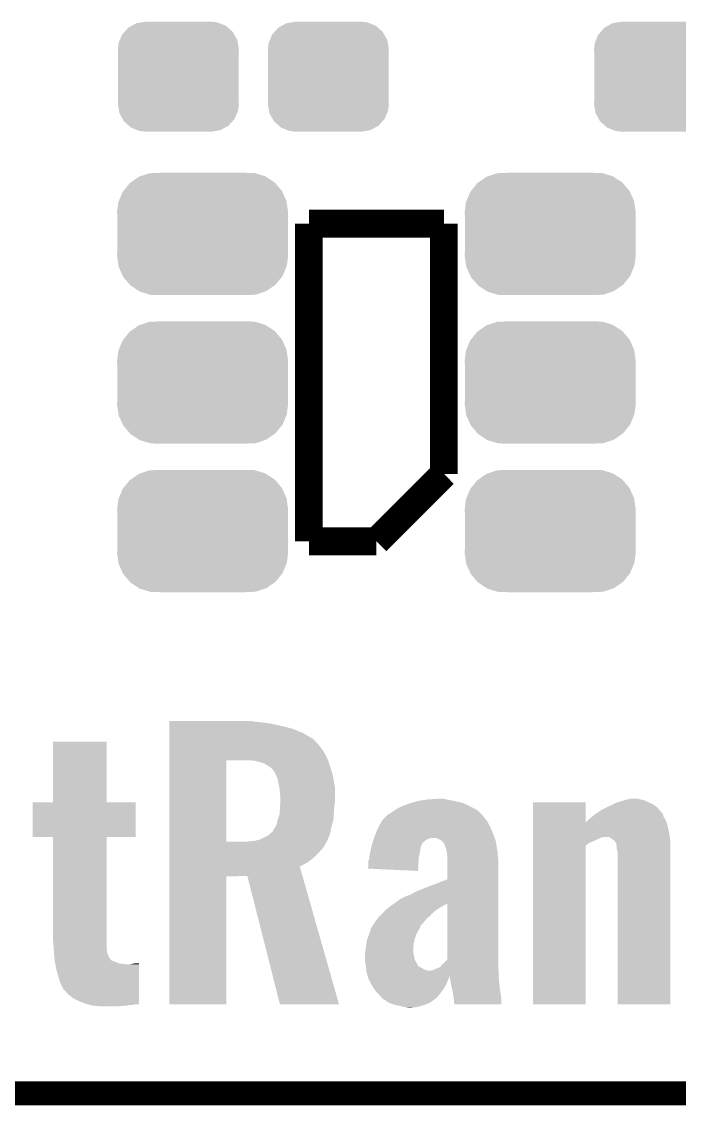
# Model space of a CAD drawing. Extents: x -1.3 to 24.2, y -3.9 to 53.4.
# Drawn here: x 4.59 to 8.8, y -3.89 to 3.04 of the extents above; entities that cross this region are included whole.
import ezdxf

# ---------------------------------------------------------------- set-up
doc = ezdxf.new("R2010")
doc.units = 0
doc.layers.get('0').update_dxf_attribs({"linetype": 'CONTINUOUS'})
for name, color, linetype in [('LIGHT_RANGER_14CLICK_V101_GKO', 10, 'CONTINUOUS'), ('LIGHT_RANGER_14CLICK_V101_GTO', 9, 'CONTINUOUS'), ('LIGHT_RANGER_14CLICK_V101_GTS', 11, 'CONTINUOUS')]:
    doc.layers.add(name, color=color, linetype=linetype)

# ---------------------------------------------------------------- blocks, each defined once
blk = doc.blocks.new('CUSTOM_44')
for points in [[(-0.268438, 0.342124), (-0.233628, 0.347838), (0.2622, 0.342124), (0.247972, 0.347838)], [(-0.233628, 0.347838), (-0.20955, 0.35179), (0.247972, 0.347838), (0.20955, 0.35179)], [(-0.360486, 0.26887), (-0.34504, 0.286174), (0.357822, 0.26887), (0.348152, 0.286174)], [(-0.34504, 0.286174), (-0.320744, 0.31339), (0.348152, 0.286174), (0.317222, 0.31339)], [(-0.320744, 0.31339), (-0.298526, 0.325596), (0.317222, 0.31339), (0.30335, 0.325596)], [(-0.298526, 0.325596), (-0.268438, 0.342124), (0.30335, 0.325596), (0.2622, 0.342124)], [(-0.38735, 0.17526), (-0.383124, 0.213652), (0.38735, 0.17526), (0.380766, 0.213652)], [(-0.383124, 0.213652), (-0.37475, 0.234078), (0.380766, 0.213652), (0.377262, 0.234078)], [(-0.37475, 0.234078), (-0.360486, 0.26887), (0.377262, 0.234078), (0.357822, 0.26887)], [(-0.38608, 0.154124), (-0.38735, 0.17526), (0.38608, 0.154124), (0.38735, 0.17526)], [(-0.38608, -0.154124), (-0.38608, 0.154124), (0.38608, -0.154124), (0.38608, 0.154124)], [(-0.38735, -0.17526), (-0.38608, -0.154124), (0.38735, -0.17526), (0.38608, -0.154124)], [(-0.380764, -0.213652), (-0.38735, -0.17526), (0.383124, -0.213652), (0.38735, -0.17526)], [(-0.377262, -0.234078), (-0.380764, -0.213652), (0.374748, -0.234078), (0.383124, -0.213652)], [(-0.35782, -0.26887), (-0.377262, -0.234078), (0.360486, -0.26887), (0.374748, -0.234078)], [(-0.348152, -0.286174), (-0.35782, -0.26887), (0.345038, -0.286174), (0.360486, -0.26887)], [(-0.31722, -0.31339), (-0.348152, -0.286174), (0.320744, -0.31339), (0.345038, -0.286174)], [(-0.30335, -0.325596), (-0.31722, -0.31339), (0.298524, -0.325596), (0.320744, -0.31339)], [(-0.262198, -0.342124), (-0.30335, -0.325596), (0.268438, -0.342124), (0.298524, -0.325596)], [(-0.247972, -0.347838), (-0.262198, -0.342124), (0.233626, -0.347838), (0.268438, -0.342124)], [(-0.20955, -0.35179), (-0.247972, -0.347838), (0.20955, -0.35179), (0.233626, -0.347838)]]:
    blk.add_solid(points)
blk = doc.blocks.new('CUSTOM_85')
for points in [[(-0.45942, 0.329798), (-0.408486, 0.365334), (0.461172, 0.329798), (0.40664, 0.365334)], [(-0.408486, 0.365334), (-0.398144, 0.368824), (0.40664, 0.365334), (0.401284, 0.368824)], [(-0.398144, 0.368824), (-0.340756, 0.388186), (0.401284, 0.368824), (0.337274, 0.388186)], [(-0.340756, 0.388186), (-0.308722, 0.38952), (0.337274, 0.388186), (0.332862, 0.38952)], [(-0.308722, 0.38952), (-0.269336, 0.39116), (0.332862, 0.38952), (0.269336, 0.39116)], [(-0.506452, 0.275566), (-0.46711, 0.324432), (0.50774, 0.275566), (0.46578, 0.324432)], [(-0.46711, 0.324432), (-0.45942, 0.329798), (0.46578, 0.324432), (0.461172, 0.329798)], [(-0.539378, 0.202748), (-0.536172, 0.210462), (0.538362, 0.202748), (0.537258, 0.210462)], [(-0.536172, 0.210462), (-0.511936, 0.268752), (0.537258, 0.210462), (0.51083, 0.268752)], [(-0.511936, 0.268752), (-0.506452, 0.275566), (0.51083, 0.268752), (0.50774, 0.275566)], [(-0.54737, 0.1397), (-0.539378, 0.202748), (0.54737, 0.1397), (0.538362, 0.202748)], [(-0.5461, 0.114396), (-0.54737, 0.1397), (0.5461, 0.114396), (0.54737, 0.1397)], [(-0.5461, -0.114396), (-0.5461, 0.114396), (0.5461, -0.114396), (0.5461, 0.114396)], [(-0.54737, -0.1397), (-0.5461, -0.114396), (0.54737, -0.1397), (0.5461, -0.114396)], [(-0.538362, -0.202744), (-0.54737, -0.1397), (0.53938, -0.202744), (0.54737, -0.1397)], [(-0.53726, -0.210462), (-0.538362, -0.202744), (0.53617, -0.210462), (0.53938, -0.202744)], [(-0.510832, -0.26875), (-0.53726, -0.210462), (0.511938, -0.26875), (0.53617, -0.210462)], [(-0.507742, -0.275566), (-0.510832, -0.26875), (0.50645, -0.275566), (0.511938, -0.26875)], [(-0.465784, -0.32443), (-0.507742, -0.275566), (0.46711, -0.32443), (0.50645, -0.275566)], [(-0.461176, -0.329798), (-0.465784, -0.32443), (0.459416, -0.329798), (0.46711, -0.32443)], [(-0.406646, -0.365332), (-0.461176, -0.329798), (0.408488, -0.365332), (0.459416, -0.329798)], [(-0.401288, -0.368824), (-0.406646, -0.365332), (0.398138, -0.368824), (0.408488, -0.365332)], [(-0.337284, -0.388186), (-0.401288, -0.368824), (0.340756, -0.388186), (0.398138, -0.368824)], [(-0.332868, -0.389522), (-0.337284, -0.388186), (0.308672, -0.389522), (0.340756, -0.388186)], [(-0.269336, -0.39116), (-0.332868, -0.389522), (0.269336, -0.39116), (0.308672, -0.389522)]]:
    blk.add_solid(points)

msp = doc.modelspace()

# ---------------------------------------------------------------- linework, layer by layer
at = {"layer": 'LIGHT_RANGER_14CLICK_V101_GKO', "const_width": 0.1524}
msp.add_lwpolyline([(-1.27, -3.81), (21.59, -3.81), (24.13, -1.27)], dxfattribs=at)
at = {"layer": 'LIGHT_RANGER_14CLICK_V101_GTO', "const_width": 0.1778}
for points in [[(6.4262, 1.7526), (7.2898, 1.7526)], [(6.4262, -0.2794), (6.4262, 1.7526)], [(7.2898, 0.1524), (7.2898, 1.7526)], [(6.858, -0.2794), (7.2898, 0.1524)], [(6.4262, -0.2794), (6.858, -0.2794)]]:
    msp.add_lwpolyline(points, dxfattribs=at)
at = {"layer": 'LIGHT_RANGER_14CLICK_V101_GTO'}
for points in [[(5.532142, -1.43256), (5.532144, -1.42748), (6.07822, -1.43256), (6.052822, -1.42748)], [(5.532142, -1.4351), (5.532142, -1.43256), (6.10616, -1.4351), (6.07822, -1.43256)], [(5.532142, -1.44272), (5.532142, -1.4351), (6.169658, -1.44272), (6.10616, -1.4351)], [(5.532142, -1.45796), (5.532142, -1.44272), (6.24078, -1.45796), (6.169658, -1.44272)], [(5.532142, -1.475742), (5.532142, -1.45796), (6.314442, -1.475742), (6.24078, -1.45796)], [(5.532142, -1.50368), (5.532142, -1.475742), (6.385562, -1.50368), (6.314442, -1.475742)], [(5.532142, -1.53924), (5.532142, -1.50368), (6.44652, -1.53924), (6.385562, -1.50368)], [(4.7879, -1.948156), (4.787922, -1.559584), (5.130824, -1.948156), (5.1308, -1.559584)], [(4.787922, -1.559584), (4.787924, -1.55956), (5.1308, -1.559584), (4.787924, -1.55956)], [(5.53214, -1.58496), (5.532142, -1.55956), (6.49224, -1.58496), (6.46938, -1.55956)], [(5.53214, -1.62306), (5.53214, -1.58496), (6.52018, -1.62306), (6.49224, -1.58496)], [(5.532142, -1.541782), (5.532142, -1.53924), (6.451598, -1.541782), (6.44652, -1.53924)], [(5.532142, -1.55956), (5.532142, -1.541782), (6.46938, -1.55956), (6.451598, -1.541782)], [(5.53214, -1.676402), (5.53214, -1.62306), (6.548122, -1.676402), (6.52018, -1.62306)], [(5.532132, -2.199618), (5.53214, -1.67894), (5.89788, -2.199618), (5.897902, -1.67894)], [(5.53214, -1.67894), (5.53214, -1.676402), (6.548936, -1.67894), (6.548122, -1.676402)], [(6.070602, -1.68148), (6.02996, -1.67894), (6.549748, -1.68148), (6.548936, -1.67894)], [(6.106158, -1.6891), (6.070602, -1.68148), (6.552186, -1.6891), (6.549748, -1.68148)], [(6.139182, -1.699262), (6.106158, -1.6891), (6.555438, -1.699262), (6.552186, -1.6891)], [(6.1595, -1.71196), (6.139182, -1.699262), (6.5595, -1.71196), (6.555438, -1.699262)], [(6.17728, -1.722122), (6.1595, -1.71196), (6.562752, -1.722122), (6.5595, -1.71196)], [(6.19506, -1.7399), (6.17728, -1.722122), (6.56844, -1.7399), (6.562752, -1.722122)], [(6.197602, -1.742442), (6.19506, -1.7399), (6.569168, -1.742442), (6.56844, -1.7399)], [(6.21284, -1.76784), (6.197602, -1.742442), (6.576424, -1.76784), (6.569168, -1.742442)], [(6.216014, -1.775458), (6.21284, -1.76784), (6.5786, -1.775458), (6.576424, -1.76784)], [(6.22554, -1.798322), (6.216014, -1.775458), (6.582888, -1.798322), (6.5786, -1.775458)], [(6.229096, -1.8161), (6.22554, -1.798322), (6.58622, -1.8161), (6.582888, -1.798322)], [(6.237734, -1.859282), (6.229096, -1.8161), (6.59384, -1.859282), (6.58622, -1.8161)], [(6.23824, -1.86182), (6.237734, -1.859282), (6.59384, -1.86182), (6.59384, -1.859282)], [(6.24078, -1.88976), (6.23824, -1.86182), (6.59384, -1.88976), (6.59384, -1.86182)], [(6.24332, -1.915158), (6.24078, -1.88976), (6.59384, -1.915158), (6.59384, -1.88976)], [(6.241668, -1.968498), (6.243318, -1.935482), (6.58876, -1.968498), (6.59384, -1.935482)], [(6.243318, -1.935482), (6.24332, -1.93548), (6.59384, -1.935482), (6.59384, -1.93548)], [(6.24332, -1.93548), (6.24332, -1.915158), (6.59384, -1.93548), (6.59384, -1.915158)], [(7.11962, -1.94056), (7.167242, -1.93294), (7.35838, -1.94056), (7.32028, -1.93294)], [(7.167242, -1.93294), (7.183118, -1.9304), (7.32028, -1.93294), (7.308428, -1.9304)], [(7.183118, -1.9304), (7.251698, -1.92532), (7.308428, -1.9304), (7.284722, -1.92532)], [(8.402678, -1.94818), (8.44259, -1.935482), (8.60044, -1.94818), (8.575042, -1.935482)], [(8.44259, -1.935482), (8.45058, -1.93294), (8.575042, -1.935482), (8.562338, -1.93294)], [(8.45058, -1.93294), (8.461586, -1.9304), (8.562338, -1.93294), (8.54964, -1.9304)], [(8.461586, -1.9304), (8.483602, -1.92532), (8.54964, -1.9304), (8.529322, -1.92532)], [(4.65836, -2.169136), (4.658382, -1.948204), (5.316196, -2.169136), (5.31622, -1.948204)], [(4.658382, -1.948204), (4.658384, -1.94818), (5.31622, -1.948204), (5.130824, -1.94818)], [(4.658384, -1.94818), (4.7879, -1.948156), (5.130824, -1.94818), (5.130824, -1.948156)], [(6.239084, -2.01168), (6.24078, -1.98628), (6.58622, -2.01168), (6.587714, -1.98628)], [(6.24078, -1.98628), (6.241668, -1.968498), (6.587714, -1.98628), (6.58876, -1.968498)], [(6.95706, -2.01168), (6.978828, -1.996442), (7.516948, -2.01168), (7.500618, -1.996442)], [(6.978828, -1.996442), (6.98246, -1.9939), (7.500618, -1.996442), (7.49579, -1.9939)], [(6.98246, -1.9939), (7.01548, -1.97612), (7.49579, -1.9939), (7.462012, -1.97612)], [(7.01548, -1.97612), (7.028542, -1.97104), (7.462012, -1.97612), (7.45236, -1.97104)], [(7.028542, -1.97104), (7.061198, -1.95834), (7.45236, -1.97104), (7.423784, -1.95834)], [(7.061198, -1.95834), (7.086228, -1.950722), (7.423784, -1.95834), (7.406642, -1.950722)], [(7.086228, -1.950722), (7.11962, -1.94056), (7.406642, -1.950722), (7.35838, -1.94056)], [(7.86132, -2.077682), (7.861322, -1.948204), (8.196622, -2.077682), (8.19658, -1.948204)], [(7.861322, -1.948204), (7.861324, -1.94818), (8.19658, -1.948204), (7.861324, -1.94818)], [(8.27717, -2.011678), (8.295642, -1.99898), (8.681718, -2.011678), (8.671138, -1.99898)], [(8.295642, -1.99898), (8.331196, -1.981202), (8.671138, -1.99898), (8.656322, -1.981202)], [(8.331196, -1.981202), (8.34136, -1.97612), (8.656322, -1.981202), (8.649334, -1.97612)], [(8.34136, -1.97612), (8.373358, -1.960882), (8.649334, -1.97612), (8.628378, -1.960882)], [(8.373358, -1.960882), (8.394702, -1.950718), (8.628378, -1.960882), (8.606024, -1.950718)], [(8.394702, -1.950718), (8.402678, -1.94818), (8.606024, -1.950718), (8.60044, -1.94818)], [(6.220458, -2.087882), (6.22554, -2.059942), (6.575212, -2.087882), (6.582974, -2.059942)], [(6.22554, -2.059942), (6.226446, -2.057402), (6.582974, -2.059942), (6.58368, -2.057402)], [(6.226446, -2.057402), (6.238238, -2.024382), (6.58368, -2.057402), (6.585514, -2.024382)], [(6.238238, -2.024382), (6.239084, -2.01168), (6.585514, -2.024382), (6.58622, -2.01168)], [(6.87235, -2.10566), (6.890514, -2.07264), (7.58698, -2.10566), (7.569202, -2.07264)], [(6.890514, -2.07264), (6.896102, -2.062482), (7.569202, -2.07264), (7.561302, -2.062482)], [(6.896102, -2.062482), (6.908804, -2.04978), (7.561302, -2.062482), (7.55142, -2.04978)], [(6.908804, -2.04978), (6.924044, -2.03454), (7.55142, -2.04978), (7.54126, -2.03454)], [(6.924044, -2.03454), (6.926584, -2.032), (7.54126, -2.03454), (7.53872, -2.032)], [(6.926584, -2.032), (6.934204, -2.02438), (7.53872, -2.032), (7.530556, -2.02438)], [(6.934204, -2.02438), (6.941824, -2.021838), (7.530556, -2.02438), (7.527832, -2.021838)], [(6.941824, -2.021838), (6.95706, -2.01168), (7.527832, -2.021838), (7.516948, -2.01168)], [(7.86132, -2.098042), (7.86132, -2.077682), (8.72236, -2.098042), (8.715576, -2.077682)], [(8.196622, -2.077682), (8.2042, -2.0701), (8.715576, -2.077682), (8.713048, -2.0701)], [(8.2042, -2.0701), (8.207104, -2.067558), (8.713048, -2.0701), (8.7122, -2.067558)], [(8.207104, -2.067558), (8.22452, -2.05232), (8.7122, -2.067558), (8.703056, -2.05232)], [(8.22452, -2.05232), (8.236708, -2.042162), (8.703056, -2.05232), (8.69696, -2.042162)], [(8.236708, -2.042162), (8.255, -2.02692), (8.69696, -2.042162), (8.692608, -2.02692)], [(8.255, -2.02692), (8.258694, -2.02438), (8.692608, -2.02692), (8.691882, -2.02438)], [(8.258694, -2.02438), (8.27347, -2.014222), (8.691882, -2.02438), (8.68426, -2.014222)], [(8.27347, -2.014222), (8.27717, -2.011678), (8.68426, -2.014222), (8.681718, -2.011678)], [(6.175582, -2.151382), (6.19252, -2.13614), (6.560818, -2.151382), (6.564026, -2.13614)], [(6.19252, -2.13614), (6.195056, -2.133602), (6.564026, -2.13614), (6.56456, -2.133602)], [(6.195056, -2.133602), (6.1976, -2.125982), (6.56456, -2.133602), (6.566164, -2.125982)], [(6.1976, -2.125982), (6.210298, -2.1082), (6.566164, -2.125982), (6.569908, -2.1082)], [(6.210298, -2.1082), (6.212838, -2.103118), (6.569908, -2.1082), (6.57098, -2.103118)], [(6.212838, -2.103118), (6.220458, -2.087882), (6.57098, -2.103118), (6.575212, -2.087882)], [(6.853186, -2.14884), (6.86816, -2.113278), (7.60476, -2.14884), (7.590118, -2.113278)], [(6.86816, -2.113278), (6.87235, -2.10566), (7.590118, -2.113278), (7.58698, -2.10566)], [(7.861318, -2.16916), (7.86132, -2.1336), (8.736256, -2.16916), (8.72998, -2.1336)], [(7.86132, -2.1336), (7.86132, -2.098042), (8.72998, -2.1336), (8.72236, -2.098042)], [(4.787876, -2.16916), (4.65836, -2.169136), (5.316196, -2.16916), (5.316196, -2.169136)], [(4.787878, -2.169184), (4.787876, -2.16916), (5.1308, -2.169184), (5.316196, -2.16916)], [(4.7879, -2.821942), (4.787878, -2.169184), (5.1308, -2.821942), (5.1308, -2.169184)], [(5.532132, -2.19964), (5.532132, -2.199618), (6.029958, -2.19964), (5.89788, -2.199618)], [(5.532132, -2.232658), (5.532132, -2.19964), (6.52272, -2.232658), (6.539228, -2.19964)], [(6.029958, -2.19964), (6.052782, -2.197104), (6.539228, -2.19964), (6.540498, -2.197104)], [(6.052782, -2.197104), (6.05282, -2.1971), (6.540498, -2.197104), (6.5405, -2.1971)], [(6.05282, -2.1971), (6.078218, -2.19456), (6.5405, -2.1971), (6.543036, -2.19456)], [(6.078218, -2.19456), (6.078226, -2.194558), (6.543036, -2.19456), (6.543038, -2.194558)], [(6.078226, -2.194558), (6.111238, -2.186942), (6.543038, -2.194558), (6.546174, -2.186942)], [(6.111238, -2.186942), (6.167116, -2.159002), (6.546174, -2.186942), (6.55768, -2.159002)], [(6.167116, -2.159002), (6.175582, -2.151382), (6.55768, -2.159002), (6.560818, -2.151382)], [(6.826108, -2.232662), (6.830062, -2.21488), (7.14248, -2.232662), (7.150098, -2.21488)], [(6.830062, -2.214878), (6.8326, -2.207262), (7.1501, -2.214878), (7.15518, -2.207262)], [(6.830062, -2.21488), (6.830062, -2.214878), (7.150098, -2.21488), (7.1501, -2.214878)], [(6.8326, -2.207262), (6.838528, -2.18948), (7.15518, -2.207262), (7.175502, -2.18948)], [(6.838528, -2.18948), (6.841912, -2.179322), (7.175502, -2.18948), (7.195818, -2.179322)], [(6.841912, -2.179322), (6.84276, -2.17678), (7.195818, -2.179322), (7.21614, -2.17678)], [(6.84276, -2.17678), (6.84784, -2.161542), (7.615054, -2.17678), (7.60944, -2.161542)], [(6.84784, -2.161542), (6.853186, -2.14884), (7.60944, -2.161542), (7.60476, -2.14884)], [(7.277096, -2.194558), (7.241536, -2.17678), (7.621604, -2.194558), (7.615054, -2.17678)], [(7.279132, -2.197102), (7.277096, -2.194558), (7.62254, -2.197102), (7.621604, -2.194558)], [(7.287258, -2.207258), (7.279132, -2.197102), (7.624234, -2.207258), (7.62254, -2.197102)], [(7.292334, -2.212334), (7.287258, -2.207258), (7.62508, -2.212334), (7.624234, -2.207258)], [(7.29234, -2.214876), (7.292334, -2.212334), (7.625504, -2.214876), (7.62508, -2.212334)], [(7.305038, -2.247898), (7.29234, -2.214876), (7.631008, -2.247898), (7.625504, -2.214876)], [(7.861318, -2.171702), (7.861318, -2.16916), (8.303258, -2.171702), (8.313418, -2.16916)], [(7.861318, -2.17932), (7.861318, -2.171702), (8.28548, -2.17932), (8.303258, -2.171702)], [(7.861318, -2.1971), (7.861318, -2.17932), (8.24738, -2.1971), (8.28548, -2.17932)], [(7.861318, -2.207262), (7.861318, -2.1971), (8.221978, -2.207262), (8.24738, -2.1971)], [(7.861318, -2.22505), (7.861318, -2.207262), (8.19658, -2.22505), (8.221978, -2.207262)], [(8.351518, -2.1717), (8.323582, -2.16916), (8.736704, -2.1717), (8.736256, -2.16916)], [(8.358632, -2.17678), (8.351518, -2.1717), (8.7376, -2.17678), (8.736704, -2.1717)], [(8.3693, -2.1844), (8.358632, -2.17678), (8.738024, -2.1844), (8.7376, -2.17678)], [(8.381998, -2.194558), (8.3693, -2.1844), (8.738588, -2.194558), (8.738024, -2.1844)], [(8.384538, -2.197102), (8.381998, -2.194558), (8.73873, -2.197102), (8.738588, -2.194558)], [(8.394698, -2.217418), (8.384538, -2.197102), (8.739858, -2.217418), (8.73873, -2.197102)], [(8.395122, -2.222498), (8.394698, -2.217418), (8.74014, -2.222498), (8.739858, -2.217418)], [(5.532132, -2.25298), (5.532132, -2.232658), (6.50494, -2.25298), (6.52272, -2.232658)], [(5.532132, -2.28092), (5.532132, -2.25298), (6.47954, -2.28092), (6.50494, -2.25298)], [(5.532132, -2.30886), (5.532132, -2.28092), (6.44906, -2.30886), (6.47954, -2.28092)], [(6.81228, -2.296158), (6.8199, -2.2606), (7.130288, -2.296158), (7.1374, -2.2606)], [(6.8199, -2.2606), (6.826108, -2.232662), (7.1374, -2.2606), (7.14248, -2.232662)], [(7.306732, -2.258058), (7.305038, -2.247898), (7.6327, -2.258058), (7.631008, -2.247898)], [(7.31266, -2.293618), (7.306732, -2.258058), (7.635546, -2.293618), (7.6327, -2.258058)], [(7.8613, -3.241016), (7.861318, -2.22505), (8.196556, -3.241016), (8.19658, -2.22505)], [(8.39724, -2.247898), (8.395122, -2.222498), (8.740138, -2.247898), (8.74014, -2.222498)], [(8.40232, -2.268218), (8.39724, -2.247898), (8.740138, -2.268218), (8.740138, -2.247898)], [(8.40232, -3.241016), (8.40232, -2.268218), (8.740116, -3.241016), (8.740138, -2.268218)], [(5.53213, -2.334262), (5.532132, -2.30886), (6.4135, -2.334262), (6.44906, -2.30886)], [(5.53213, -2.359676), (5.53213, -2.334262), (6.367784, -2.359676), (6.4135, -2.334262)], [(6.804662, -2.372334), (6.8072, -2.331722), (7.125554, -2.372334), (7.127884, -2.331722)], [(6.8072, -2.331722), (6.807202, -2.321556), (7.127884, -2.331722), (7.128468, -2.321556)], [(6.807202, -2.321556), (6.81228, -2.308856), (7.128468, -2.321556), (7.129196, -2.308856)], [(6.81228, -2.2987), (6.81228, -2.296158), (7.12978, -2.2987), (7.130288, -2.296158)], [(6.81228, -2.308856), (6.81228, -2.2987), (7.129196, -2.308856), (7.12978, -2.2987)], [(7.31266, -2.321558), (7.31266, -2.293618), (7.63778, -2.321558), (7.635546, -2.293618)], [(7.31266, -2.440922), (7.31266, -2.321558), (7.63778, -2.440922), (7.63778, -2.321558)], [(5.53212, -3.241016), (5.53213, -2.420644), (5.897856, -3.241016), (5.89788, -2.420644)], [(5.53213, -2.42062), (5.53213, -2.359676), (6.38517, -2.42062), (6.367784, -2.359676)], [(5.53213, -2.420644), (5.53213, -2.42062), (5.89788, -2.420644), (6.03248, -2.42062)], [(6.240776, -3.24102), (6.03248, -2.42062), (6.619206, -3.24102), (6.38517, -2.42062)], [(7.124678, -2.3876), (6.804662, -2.372334), (7.124678, -2.3876), (7.125554, -2.372334)], [(7.14756, -2.50444), (7.19328, -2.48666), (7.63778, -2.50444), (7.63778, -2.48666)], [(7.19328, -2.48666), (7.24662, -2.46634), (7.63778, -2.48666), (7.63778, -2.46634)], [(7.24662, -2.46634), (7.31266, -2.440922), (7.63778, -2.46634), (7.63778, -2.440922)], [(7.010398, -2.56794), (7.0231, -2.56032), (7.63778, -2.56794), (7.63778, -2.56032)], [(7.0231, -2.56032), (7.043422, -2.55016), (7.63778, -2.56032), (7.63778, -2.55016)], [(7.043422, -2.55016), (7.073902, -2.54), (7.63778, -2.55016), (7.63778, -2.54)], [(7.073902, -2.54), (7.10438, -2.52222), (7.63778, -2.54), (7.63778, -2.52222)], [(7.10438, -2.52222), (7.14756, -2.50444), (7.63778, -2.52222), (7.63778, -2.50444)], [(6.91388, -2.6416), (6.930646, -2.626358), (7.235008, -2.6416), (7.25678, -2.626358)], [(6.930646, -2.626358), (6.94182, -2.6162), (7.25678, -2.626358), (7.275066, -2.6162)], [(6.94182, -2.6162), (6.945488, -2.61366), (7.275066, -2.6162), (7.27964, -2.61366)], [(6.945488, -2.61366), (6.960164, -2.6035), (7.27964, -2.61366), (7.29742, -2.6035)], [(6.960164, -2.6035), (6.967508, -2.598416), (7.29742, -2.6035), (7.31012, -2.598416)], [(6.967508, -2.598416), (6.971116, -2.595918), (7.31012, -2.598416), (7.312626, -2.595918)], [(6.971116, -2.595918), (6.97484, -2.59334), (7.63778, -2.595918), (7.63778, -2.59334)], [(6.97484, -2.59334), (7.005322, -2.57048), (7.63778, -2.59334), (7.63778, -2.57048)], [(7.005322, -2.57048), (7.010398, -2.56794), (7.63778, -2.57048), (7.63778, -2.56794)], [(7.312656, -2.951486), (7.312626, -2.595918), (7.63778, -2.951486), (7.63778, -2.595918)], [(6.85038, -2.712718), (6.858, -2.70256), (7.163492, -2.712718), (7.171804, -2.70256)], [(6.858, -2.70256), (6.863442, -2.69494), (7.171804, -2.70256), (7.17804, -2.69494)], [(6.863442, -2.69494), (6.870702, -2.684778), (7.17804, -2.69494), (7.189218, -2.684778)], [(6.870702, -2.684778), (6.88594, -2.66954), (7.189218, -2.684778), (7.20598, -2.66954)], [(6.88594, -2.66954), (6.91134, -2.64414), (7.20598, -2.66954), (7.23138, -2.64414)], [(6.91134, -2.64414), (6.91388, -2.6416), (7.23138, -2.64414), (7.235008, -2.6416)], [(6.81228, -2.78892), (6.818206, -2.771142), (7.11581, -2.78892), (7.1247, -2.771142)], [(6.818206, -2.771142), (6.82498, -2.75082), (7.1247, -2.771142), (7.1374, -2.75082)], [(6.82498, -2.75082), (6.824982, -2.750818), (7.1374, -2.75082), (7.1374, -2.750818)], [(6.824982, -2.750818), (6.834778, -2.735578), (7.1374, -2.750818), (7.142482, -2.735578)], [(6.834778, -2.735578), (6.84131, -2.725418), (7.142482, -2.735578), (7.150106, -2.725418)], [(6.84131, -2.725418), (6.842944, -2.722876), (7.150106, -2.725418), (7.155182, -2.722876)], [(6.842944, -2.722876), (6.847842, -2.715258), (7.155182, -2.722876), (7.161414, -2.715258)], [(6.847842, -2.715258), (6.85038, -2.712718), (7.161414, -2.715258), (7.163492, -2.712718)], [(4.792074, -2.88036), (4.7879, -2.821942), (5.1308, -2.88036), (5.1308, -2.821942)], [(6.7945, -2.849878), (6.797042, -2.832098), (7.09676, -2.849878), (7.101608, -2.832098)], [(6.797042, -2.832098), (6.800626, -2.82194), (7.101608, -2.832098), (7.10438, -2.82194)], [(6.800626, -2.82194), (6.80959, -2.79654), (7.10438, -2.82194), (7.112, -2.79654)], [(6.80959, -2.79654), (6.81228, -2.78892), (7.112, -2.79654), (7.11581, -2.78892)], [(4.79298, -2.89306), (4.792074, -2.88036), (5.132214, -2.89306), (5.1308, -2.88036)], [(4.793794, -2.903222), (4.79298, -2.89306), (5.133342, -2.903222), (5.132214, -2.89306)], [(4.796232, -2.933702), (4.793794, -2.903222), (5.143502, -2.933702), (5.133342, -2.903222)], [(6.784904, -2.921), (6.786598, -2.905758), (7.09676, -2.921), (7.09422, -2.905758)], [(6.786598, -2.905758), (6.78688, -2.90322), (7.09422, -2.905758), (7.09422, -2.90322)], [(6.78688, -2.90322), (6.790146, -2.88036), (7.09422, -2.90322), (7.09422, -2.88036)], [(6.790146, -2.88036), (6.7945, -2.849878), (7.09422, -2.88036), (7.09676, -2.849878)], [(4.79806, -2.956562), (4.796232, -2.933702), (5.159508, -2.956562), (5.143502, -2.933702)], [(4.798522, -2.959102), (4.79806, -2.956562), (5.161286, -2.959102), (5.159508, -2.956562)], [(4.798984, -2.96164), (4.798522, -2.959102), (5.168898, -2.96164), (5.161286, -2.959102)], [(4.80037, -2.96926), (4.798984, -2.96164), (5.18668, -2.96926), (5.168898, -2.96164)], [(4.802216, -2.97942), (4.80037, -2.96926), (5.214622, -2.97942), (5.18668, -2.96926)], [(4.80314, -2.9845), (4.802216, -2.97942), (5.257802, -2.9845), (5.214622, -2.97942)], [(5.280662, -2.9845), (5.30606, -2.97942), (5.339078, -2.9845), (5.339078, -2.97942)], [(5.30606, -2.97942), (5.33908, -2.976906), (5.339078, -2.97942), (5.33908, -2.976906)], [(6.78434, -2.92608), (6.784904, -2.921), (7.09785, -2.92608), (7.09676, -2.921)], [(6.78434, -2.951478), (6.78434, -2.92608), (7.10329, -2.951478), (7.09785, -2.92608)], [(6.785034, -2.956558), (6.78434, -2.951478), (7.104378, -2.956558), (7.10329, -2.951478)], [(6.78919, -2.987038), (6.785034, -2.956558), (7.12216, -2.987038), (7.104378, -2.956558)], [(7.2771, -2.987042), (7.29488, -2.971802), (7.63778, -2.987042), (7.63778, -2.971802)], [(7.29488, -2.971802), (7.312656, -2.951486), (7.63778, -2.971802), (7.63778, -2.951486)], [(4.80822, -3.012442), (4.80314, -2.9845), (5.339076, -3.012442), (5.339078, -2.9845)], [(4.82092, -3.05816), (4.80822, -3.012442), (5.339072, -3.05816), (5.339076, -3.012442)], [(6.790228, -2.994652), (6.78919, -2.987038), (7.1247, -2.994652), (7.12216, -2.987038)], [(6.791614, -3.00482), (6.790228, -2.994652), (7.14248, -3.00482), (7.1247, -2.994652)], [(6.79196, -3.00736), (6.791614, -3.00482), (7.147052, -3.00736), (7.14248, -3.00482)], [(6.792978, -3.01752), (6.79196, -3.00736), (7.165338, -3.01752), (7.147052, -3.00736)], [(6.793484, -3.022598), (6.792978, -3.01752), (7.178038, -3.022598), (7.165338, -3.01752)], [(6.79374, -3.02514), (6.793484, -3.022598), (7.19582, -3.02514), (7.178038, -3.022598)], [(6.794246, -3.030218), (6.79374, -3.02514), (7.64032, -3.030218), (7.63993, -3.02514)], [(6.7945, -3.032758), (6.794246, -3.030218), (7.64032, -3.032758), (7.64032, -3.030218)], [(6.80212, -3.05816), (6.7945, -3.032758), (7.64032, -3.05816), (7.64032, -3.032758)], [(7.203438, -3.02514), (7.216138, -3.0226), (7.63993, -3.02514), (7.639734, -3.0226)], [(7.216138, -3.0226), (7.23392, -3.01498), (7.639734, -3.0226), (7.639148, -3.01498)], [(7.23392, -3.01498), (7.25932, -3.00482), (7.639148, -3.01498), (7.638368, -3.00482)], [(7.25932, -3.00482), (7.266934, -3.002282), (7.638368, -3.00482), (7.638172, -3.002282)], [(7.266934, -3.002282), (7.270324, -2.9972), (7.638172, -3.002282), (7.63778, -2.9972)], [(7.270324, -2.9972), (7.2771, -2.987042), (7.63778, -2.9972), (7.63778, -2.987042)], [(4.831078, -3.09372), (4.82092, -3.05816), (5.339068, -3.09372), (5.339072, -3.05816)], [(4.84124, -3.11658), (4.831078, -3.09372), (5.339066, -3.11658), (5.339068, -3.09372)], [(4.84886, -3.13182), (4.84124, -3.11658), (5.339064, -3.13182), (5.339066, -3.11658)], [(6.80257, -3.059734), (6.80212, -3.05816), (7.64032, -3.059734), (7.64032, -3.05816)], [(6.802572, -3.059736), (6.80257, -3.059734), (7.3279, -3.059736), (7.32792, -3.059734)], [(6.802848, -3.060704), (6.802572, -3.059736), (7.327898, -3.060704), (7.3279, -3.059736)], [(6.805748, -3.07086), (6.802848, -3.060704), (7.32282, -3.07086), (7.327898, -3.060704)], [(6.807198, -3.07594), (6.805748, -3.07086), (7.320642, -3.07594), (7.32282, -3.07086)], [(6.81228, -3.08864), (6.807198, -3.07594), (7.3152, -3.08864), (7.320642, -3.07594)], [(6.81228, -3.088642), (6.81228, -3.08864), (7.315198, -3.088642), (7.3152, -3.08864)], [(6.819896, -3.098794), (6.81228, -3.088642), (7.310686, -3.098794), (7.315198, -3.088642)], [(6.8199, -3.103878), (6.819896, -3.098794), (7.308426, -3.103878), (7.310686, -3.098794)], [(6.824714, -3.1115), (6.8199, -3.103878), (7.30504, -3.1115), (7.308426, -3.103878)], [(6.837548, -3.131818), (6.824714, -3.1115), (7.294878, -3.131818), (7.30504, -3.1115)], [(7.328704, -3.06578), (7.32792, -3.059734), (7.64032, -3.06578), (7.64032, -3.059734)], [(7.33298, -3.0988), (7.328704, -3.06578), (7.64399, -3.0988), (7.64032, -3.06578)], [(7.3406, -3.13436), (7.33298, -3.0988), (7.64794, -3.13436), (7.64399, -3.0988)], [(4.8514, -3.139436), (4.84886, -3.13182), (5.339064, -3.139436), (5.339064, -3.13182)], [(4.88442, -3.175), (4.8514, -3.139436), (5.339062, -3.175), (5.339064, -3.139436)], [(4.919982, -3.20294), (4.88442, -3.175), (5.339058, -3.20294), (5.339062, -3.175)], [(6.85038, -3.152138), (6.837548, -3.131818), (7.280656, -3.152138), (7.294878, -3.131818)], [(6.8551, -3.15722), (6.85038, -3.152138), (7.2771, -3.15722), (7.280656, -3.152138)], [(6.876324, -3.18008), (6.8551, -3.15722), (7.259318, -3.18008), (7.2771, -3.15722)], [(6.8834, -3.187702), (6.876324, -3.18008), (7.251696, -3.187702), (7.259318, -3.18008)], [(6.896098, -3.202936), (6.8834, -3.187702), (7.236462, -3.202936), (7.251696, -3.187702)], [(7.340602, -3.134362), (7.3406, -3.13436), (7.64794, -3.134362), (7.64794, -3.13436)], [(7.341774, -3.139442), (7.340602, -3.134362), (7.64794, -3.139442), (7.64794, -3.134362)], [(7.344118, -3.149602), (7.341774, -3.139442), (7.65048, -3.149602), (7.64794, -3.139442)], [(7.34705, -3.162304), (7.344118, -3.149602), (7.65048, -3.162304), (7.65048, -3.149602)], [(7.34822, -3.16738), (7.34705, -3.162304), (7.651932, -3.16738), (7.65048, -3.162304)], [(7.349376, -3.180082), (7.34822, -3.16738), (7.65556, -3.180082), (7.651932, -3.16738)], [(7.35076, -3.195318), (7.349376, -3.180082), (7.65665, -3.195318), (7.65556, -3.180082)], [(4.96062, -3.22326), (4.919982, -3.20294), (5.339056, -3.22326), (5.339058, -3.20294)], [(5.0038, -3.2385), (4.96062, -3.22326), (5.339056, -3.2385), (5.339056, -3.22326)], [(5.013326, -3.24104), (5.0038, -3.2385), (5.339056, -3.24104), (5.339056, -3.2385)], [(5.02285, -3.24358), (5.013326, -3.24104), (5.298438, -3.24358), (5.313678, -3.24104)], [(5.041898, -3.24866), (5.02285, -3.24358), (5.260338, -3.24866), (5.280658, -3.24358)], [(5.07492, -3.2512), (5.041898, -3.24866), (5.234938, -3.2512), (5.250178, -3.24866)], [(5.09778, -3.25374), (5.07492, -3.2512), (5.194298, -3.25374), (5.21716, -3.2512)], [(5.897856, -3.24104), (5.53212, -3.241016), (5.897856, -3.24104), (5.897856, -3.241016)], [(6.61921, -3.24104), (6.240776, -3.24102), (6.61921, -3.24104), (6.619206, -3.24102)], [(6.903722, -3.20802), (6.896098, -3.202936), (7.23138, -3.20802), (7.236462, -3.202936)], [(6.911336, -3.213098), (6.903722, -3.20802), (7.223762, -3.213098), (7.23138, -3.20802)], [(6.911342, -3.2131), (6.911336, -3.213098), (7.22376, -3.2131), (7.223762, -3.213098)], [(6.918952, -3.215642), (6.911342, -3.2131), (7.220582, -3.215642), (7.22376, -3.2131)], [(6.9215, -3.220714), (6.918952, -3.215642), (7.214242, -3.220714), (7.220582, -3.215642)], [(6.926594, -3.223262), (6.9215, -3.220714), (7.211058, -3.223262), (7.214242, -3.220714)], [(6.9469, -3.23342), (6.926594, -3.223262), (7.19328, -3.23342), (7.211058, -3.223262)], [(6.97484, -3.243578), (6.9469, -3.23342), (7.167888, -3.243578), (7.19328, -3.23342)], [(6.97486, -3.243582), (6.97484, -3.243578), (7.16788, -3.243582), (7.167888, -3.243578)], [(7.0231, -3.25374), (6.97486, -3.243582), (7.130626, -3.25374), (7.16788, -3.243582)], [(7.04342, -3.25882), (7.0231, -3.25374), (7.111998, -3.25882), (7.130626, -3.25374)], [(7.35584, -3.213096), (7.35076, -3.195318), (7.65792, -3.213096), (7.65665, -3.195318)], [(7.35584, -3.215638), (7.35584, -3.213096), (7.6581, -3.215638), (7.65792, -3.213096)], [(7.35584, -3.230876), (7.35584, -3.215638), (7.658084, -3.230876), (7.6581, -3.215638)], [(7.358378, -3.238498), (7.35584, -3.230876), (7.658078, -3.238498), (7.658084, -3.230876)], [(7.35838, -3.241016), (7.358378, -3.238498), (7.658076, -3.241016), (7.658078, -3.238498)], [(7.658076, -3.24104), (7.35838, -3.241016), (7.658076, -3.24104), (7.658076, -3.241016)], [(8.196556, -3.24104), (7.8613, -3.241016), (8.196556, -3.24104), (8.196556, -3.241016)], [(8.740116, -3.24104), (8.40232, -3.241016), (8.740116, -3.24104), (8.740116, -3.241016)], [(7.0612, -3.26136), (7.04342, -3.25882), (7.076442, -3.26136), (7.111998, -3.25882)]]:
    msp.add_solid(points, dxfattribs=at)

# ---------------------------------------------------------------- block references
at = {"layer": 'LIGHT_RANGER_14CLICK_V101_GTS'}
for name, p in [('CUSTOM_44', (5.59054, 2.6924)), ('CUSTOM_44', (6.55066, 2.6924)), ('CUSTOM_44', (8.63854, 2.6924)), ('CUSTOM_85', (5.74548, 1.68656)), ('CUSTOM_85', (7.97052, 1.68656)), ('CUSTOM_85', (5.74548, 0.7366)), ('CUSTOM_85', (7.97052, 0.7366)), ('CUSTOM_85', (5.74548, -0.21336)), ('CUSTOM_85', (7.97052, -0.21336))]:
    msp.add_blockref(name, p, dxfattribs=at)

doc.saveas('drawing.dxf')
